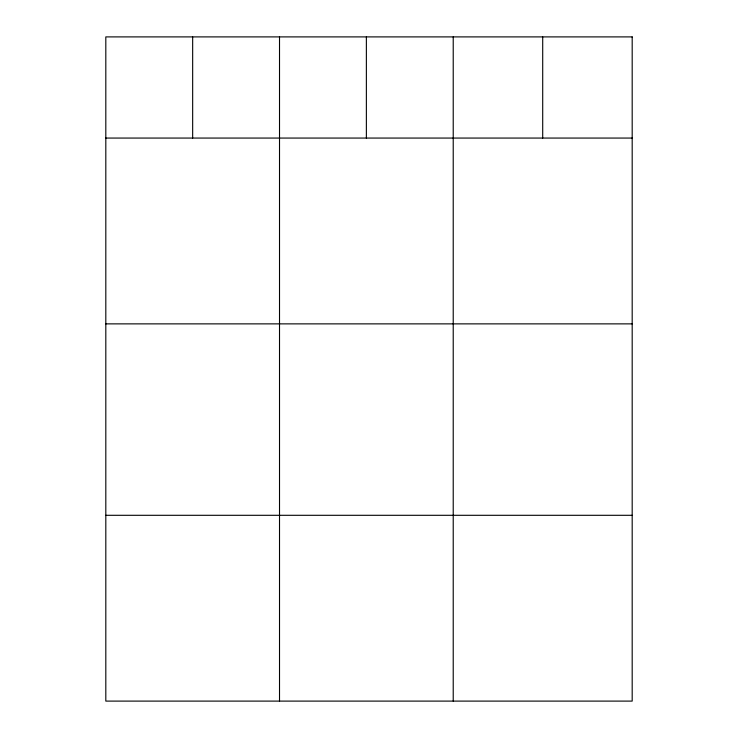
<?xml version="1.0" encoding="UTF-8"?>
<svg xmlns="http://www.w3.org/2000/svg" width="738" height="738" viewBox="0 0 738 738"><rect width="100%" height="100%" fill="white"/><g stroke="black" fill="none" stroke-linecap="round" stroke-linejoin="round"><path stroke-width="1.11" d="M105.811 138.061L632.189 138.061M105.811 323.871L632.189 323.871M105.811 515.299L632.189 515.299M542.707 36.9L542.707 138.061M453.224 36.9L453.224 701.1M366.371 36.9L366.371 138.061M279.517 36.9L279.517 701.1M192.664 36.9L192.664 138.061M632.189 36.9L105.811 36.9L105.811 701.1L632.189 701.1L632.189 36.9"/></g></svg>
